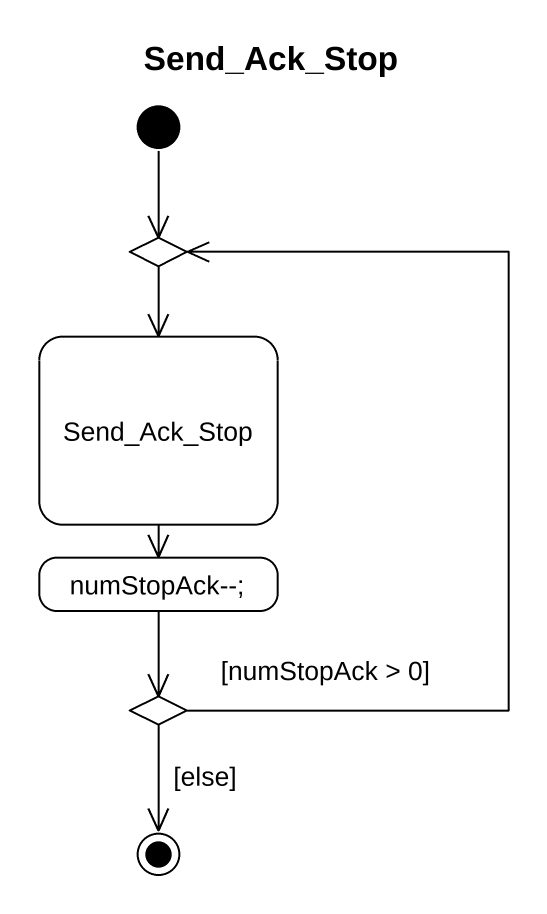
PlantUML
@startuml
title Send_Ack_Stop
hide empty description
state choice1 <<choice>>
state Send_Ack_Stop
state "numStopAck--;" as numStopAck
state choice2 <<choice>>
[*] --> choice1
choice1 --> Send_Ack_Stop
Send_Ack_Stop --> numStopAck
numStopAck --> choice2
choice2 -up-> choice1 : [numStopAck > 0]
choice2 --> [*] : [else]
@enduml
